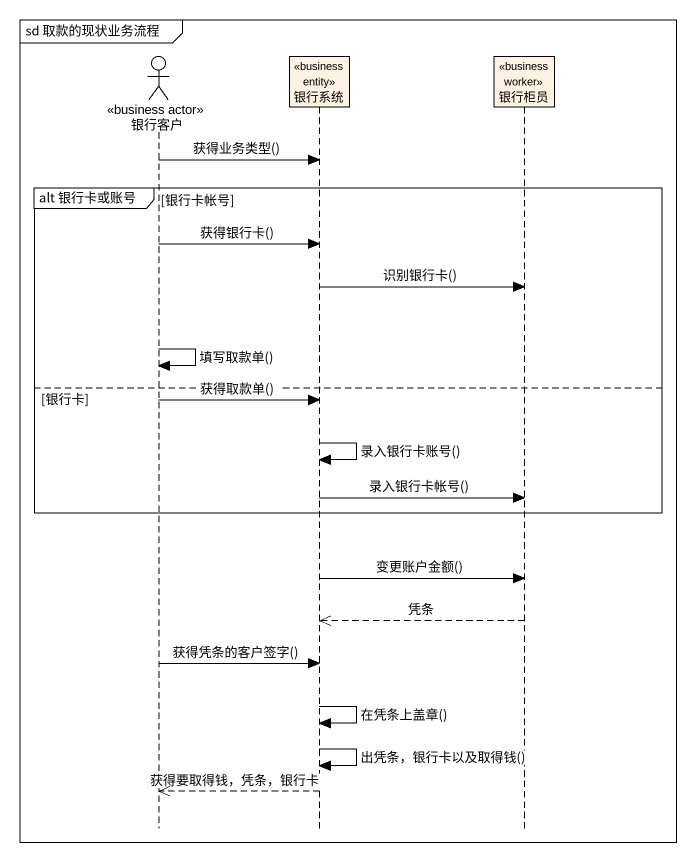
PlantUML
@startuml
mainframe sd 取款的现状业务流程
hide footbox
actor 银行客户 <<business actor>>
participant 银行系统 <<business entity>>
participant 银行柜员 <<business worker>>

银行客户 -> 银行系统 : 获得业务类型()
group alt 银行卡或账号 [银行卡帐号]
  银行客户 -> 银行系统 : 获得银行卡()
  银行系统 -> 银行柜员 : 识别银行卡()
  银行客户 -> 银行客户 : 填写取款单()
else 银行卡
  银行客户 -> 银行系统 : 获得取款单()
  银行系统 -> 银行系统 : 录入银行卡账号()
  银行系统 -> 银行柜员 : 录入银行卡帐号()
end
银行系统 -> 银行柜员 : 变更账户金额()
银行柜员 -->> 银行系统 : 凭条
银行客户 -> 银行系统 : 获得凭条的客户签字()
银行系统 -> 银行系统 : 在凭条上盖章()
银行系统 -> 银行系统 : 出凭条，银行卡以及取得钱()
银行系统 -->> 银行客户 : 获得要取得钱，凭条，银行卡
@enduml
